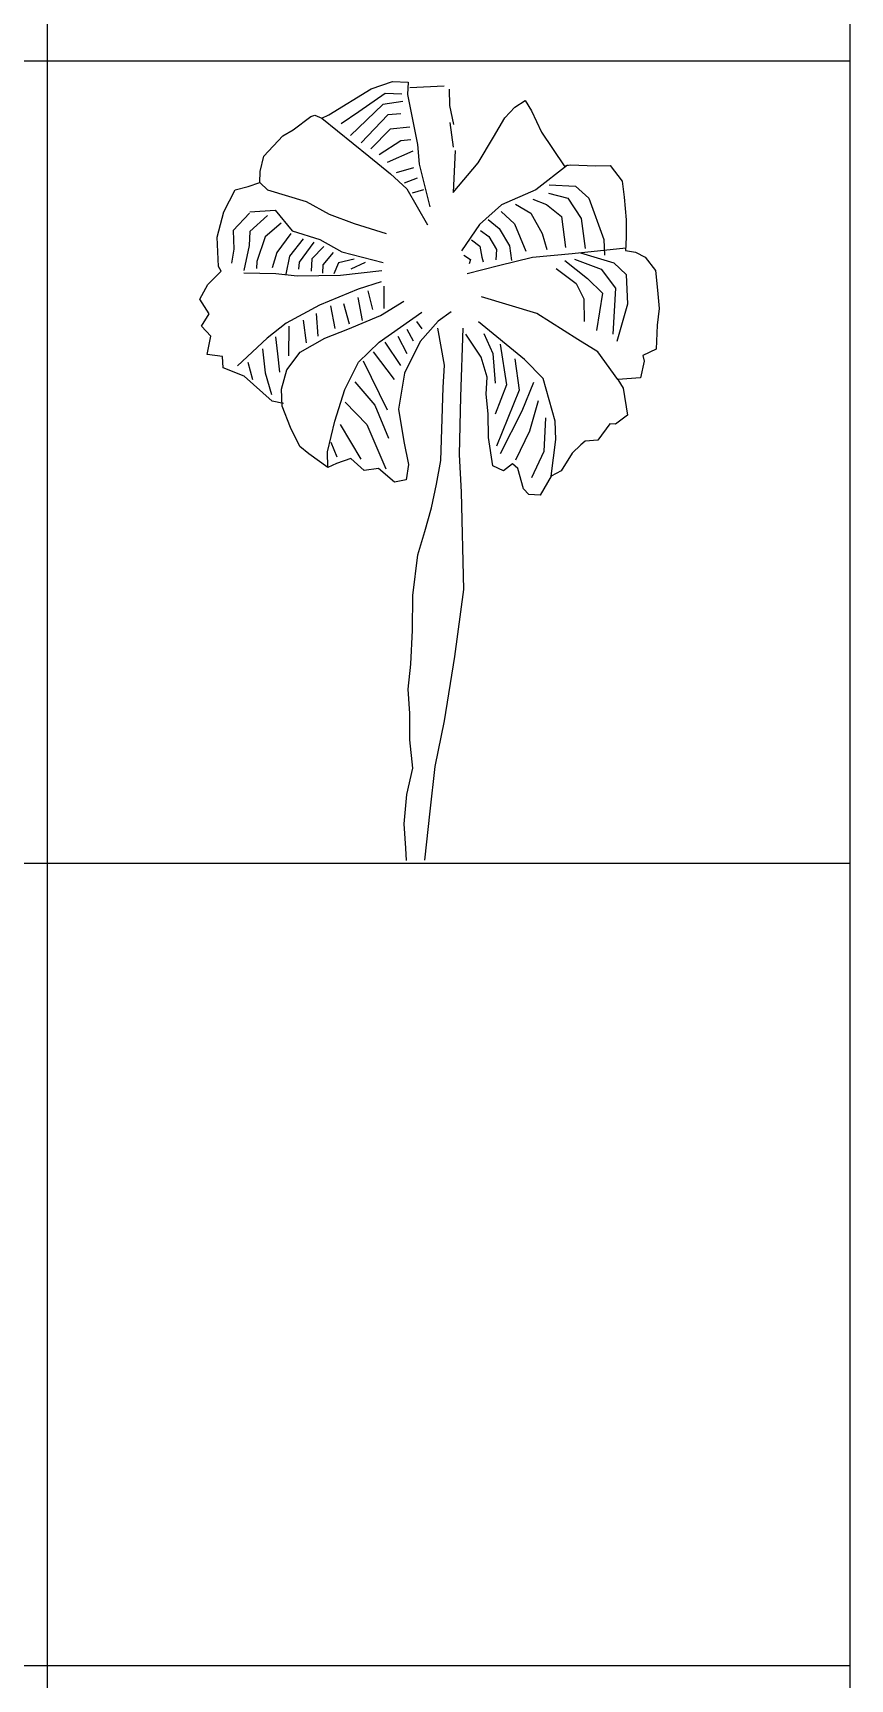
# Model space of a CAD drawing. Extents: x -72339 to 59654, y -38057 to 42097.
# Drawn here: x 53545 to 59654, y -6185 to 6126 of the extents above; entities that cross this region are included whole.
import ezdxf

# ---------------------------------------------------------------- set-up
doc = ezdxf.new("R2010")
doc.units = 0
doc.header["$MEASUREMENT"] = 0
doc.layers.get('0').update_dxf_attribs({"linetype": 'CONTINUOUS'})
doc.styles.get("Standard").update_dxf_attribs({"font": 'TXT', "bigfont": 'HZTXT'})

msp = doc.modelspace()

# ---------------------------------------------------------------- linework, layer by layer
for p, q in [((53654, -18083), (53654, 41917)), ((59654, -18083), (59654, 41917)), ((-346, 5917), (59654, 5917)), ((55758, 5514), (56074, 5708)), ((56177, 5673), (55981, 5536)), ((56074, 5708), (56233, 5763)), ((56303, 5667), (56177, 5673)), ((56233, 5763), (56350, 5757)), ((56350, 5757), (56345, 5665)), ((56345, 5665), (56419, 5292)), ((56362, 5718), (56618, 5731)), ((56656, 5705), (56660, 5583)), ((56161, 5590), (55918, 5359)), ((56309, 5612), (56161, 5590)), ((56660, 5583), (56688, 5441)), ((57072, 5490), (57148, 5570)), ((57148, 5570), (57225, 5620)), ((57225, 5620), (57272, 5543)), ((57272, 5543), (57348, 5383)), ((55491, 5402), (55622, 5500)), ((55622, 5500), (55652, 5511)), ((55652, 5511), (55705, 5487)), ((55705, 5487), (55758, 5514)), ((55705, 5487), (56057, 5205)), ((55981, 5536), (55850, 5447)), ((56199, 5513), (55999, 5304)), ((56295, 5520), (56199, 5513)), ((56362, 5421), (56215, 5407)), ((56661, 5456), (56686, 5272)), ((56989, 5347), (57072, 5490)), ((55271, 5203), (55413, 5355)), ((55413, 5355), (55491, 5402)), ((56215, 5407), (56072, 5258)), ((56294, 5319), (56133, 5213)), ((56370, 5327), (56294, 5319)), ((56874, 5154), (56989, 5347)), ((57348, 5383), (57516, 5131)), ((55244, 5090), (55271, 5203)), ((56057, 5205), (56219, 5071)), ((56386, 5242), (56193, 5156)), ((56419, 5292), (56433, 5144)), ((56702, 5247), (56686, 4933)), ((55240, 5006), (55244, 5090)), ((56219, 5071), (56339, 4959)), ((56389, 5116), (56261, 5080)), ((56433, 5144), (56512, 4825)), ((56686, 4933), (56874, 5154)), ((57541, 5136), (57305, 4952)), ((57516, 5131), (57567, 5140)), ((57567, 5140), (57747, 5131)), ((57747, 5131), (57861, 5135)), ((57861, 5135), (57951, 5016)), ((54973, 4788), (55057, 4952)), ((55057, 4952), (55154, 4977)), ((55154, 4977), (55240, 5006)), ((55300, 4949), (55240, 5006)), ((55590, 4862), (55300, 4949)), ((56418, 5039), (56320, 5002)), ((56339, 4959), (56494, 4690)), ((56465, 4953), (56380, 4927)), ((57305, 4952), (57048, 4839)), ((57400, 4927), (57545, 4889)), ((57403, 4990), (57601, 4980)), ((57601, 4980), (57702, 4890)), ((57951, 5016), (57966, 4898)), ((55762, 4769), (55590, 4862)), ((57048, 4839), (56884, 4692)), ((57153, 4846), (57267, 4777)), ((57281, 4882), (57384, 4843)), ((57384, 4843), (57497, 4754)), ((57545, 4889), (57643, 4737)), ((57702, 4890), (57812, 4582)), ((57966, 4898), (57979, 4729)), ((54922, 4599), (54973, 4788)), ((55165, 4779), (55041, 4647)), ((55166, 4788), (55355, 4799)), ((55299, 4760), (55167, 4641)), ((55401, 4704), (55282, 4602)), ((55355, 4799), (55483, 4646)), ((55948, 4697), (55762, 4769)), ((56187, 4622), (55948, 4697)), ((56884, 4692), (56748, 4497)), ((56949, 4730), (57030, 4663)), ((57045, 4789), (57146, 4699)), ((57146, 4699), (57231, 4494)), ((57267, 4777), (57352, 4626)), ((57497, 4754), (57527, 4521)), ((57643, 4737), (57674, 4514)), ((57979, 4729), (57981, 4603)), ((54932, 4379), (54922, 4599)), ((55041, 4647), (55046, 4509)), ((55167, 4641), (55162, 4536)), ((55282, 4602), (55219, 4416)), ((55473, 4625), (55369, 4483)), ((55564, 4587), (55464, 4457)), ((55483, 4646), (55689, 4581)), ((55646, 4562), (55534, 4412)), ((55689, 4581), (55853, 4489)), ((56824, 4578), (56885, 4532)), ((56891, 4649), (56952, 4604)), ((56952, 4604), (57010, 4505)), ((57030, 4663), (57107, 4533)), ((57352, 4626), (57388, 4507)), ((57812, 4582), (57818, 4464)), ((57981, 4603), (57978, 4540)), ((55046, 4509), (55029, 4404)), ((55162, 4536), (55122, 4349)), ((55369, 4483), (55333, 4368)), ((55464, 4457), (55436, 4321)), ((55631, 4437), (55626, 4344)), ((55720, 4528), (55631, 4437)), ((55790, 4483), (55713, 4391)), ((55946, 4433), (55828, 4406)), ((55853, 4489), (56164, 4410)), ((56767, 4463), (56817, 4431)), ((56885, 4532), (56902, 4448)), ((56902, 4448), (56912, 4414)), ((57010, 4505), (57006, 4430)), ((57025, 4387), (57280, 4449)), ((57107, 4533), (57123, 4424)), ((57280, 4449), (57576, 4476)), ((57576, 4476), (57977, 4519)), ((57594, 4433), (57792, 4360)), ((57639, 4482), (57887, 4407)), ((57978, 4540), (57976, 4498)), ((57976, 4498), (58050, 4485)), ((58050, 4485), (58121, 4449)), ((58121, 4449), (58200, 4349)), ((54853, 4245), (54951, 4345)), ((54951, 4345), (54932, 4379)), ((55361, 4324), (55121, 4328)), ((55219, 4416), (55216, 4365)), ((55519, 4307), (55361, 4324)), ((55844, 4312), (55519, 4307)), ((55534, 4412), (55531, 4358)), ((55713, 4391), (55710, 4328)), ((55828, 4406), (55794, 4324)), ((56152, 4347), (55844, 4312)), ((56029, 4408), (55921, 4359)), ((56790, 4327), (57025, 4387)), ((56817, 4431), (56806, 4398)), ((57456, 4365), (57606, 4253)), ((57522, 4425), (57692, 4290)), ((57792, 4360), (57899, 4217)), ((57887, 4407), (57979, 4318)), ((57979, 4318), (57989, 4098)), ((58200, 4349), (58213, 4201)), ((54793, 4134), (54853, 4245)), ((55977, 4209), (55686, 4089)), ((56148, 4264), (55977, 4209)), ((56048, 4197), (56083, 4057)), ((56167, 4233), (56168, 4064)), ((57606, 4253), (57663, 4136)), ((57692, 4290), (57804, 4180)), ((57899, 4217), (57881, 3873)), ((58213, 4201), (58227, 4065)), ((54863, 4025), (54793, 4134)), ((55686, 4089), (55439, 3954)), ((55769, 4085), (55803, 3915)), ((55866, 4101), (55910, 3951)), ((55974, 4146), (56007, 3976)), ((56144, 4012), (56318, 4120)), ((57313, 4027), (56899, 4153)), ((57663, 4136), (57667, 3967)), ((57804, 4180), (57757, 3900)), ((57989, 4098), (57911, 3817)), ((58227, 4065), (58212, 3940)), ((54804, 3932), (54863, 4025)), ((55439, 3954), (55295, 3844)), ((55566, 3978), (55587, 3809)), ((55661, 4027), (55674, 3858)), ((55899, 3910), (56144, 4012)), ((56134, 3814), (56452, 4038)), ((56454, 3912), (56415, 3968)), ((56574, 3969), (56440, 3819)), ((56671, 4039), (56574, 3969)), ((57220, 3684), (56877, 3965)), ((57618, 3832), (57313, 4027)), ((58212, 3940), (58203, 3760)), ((54875, 3857), (54804, 3932)), ((54847, 3720), (54875, 3857)), ((55295, 3844), (55074, 3636)), ((55358, 3853), (55373, 3726)), ((55458, 3932), (55456, 3710)), ((55542, 3739), (55727, 3844)), ((55727, 3844), (55899, 3910)), ((56274, 3858), (56340, 3728)), ((56440, 3819), (56323, 3582)), ((56340, 3909), (56387, 3822)), ((56621, 3642), (56572, 3918)), ((56744, 3405), (56761, 3917)), ((56897, 3700), (56780, 3874)), ((56915, 3879), (56982, 3729)), ((57769, 3740), (57618, 3832)), ((54961, 3705), (54847, 3720)), ((54968, 3621), (54961, 3705)), ((55261, 3762), (55282, 3584)), ((55373, 3726), (55387, 3588)), ((55442, 3606), (55542, 3739)), ((55979, 3663), (56134, 3814)), ((56088, 3741), (56246, 3535)), ((56176, 3812), (56293, 3638)), ((56940, 3551), (56897, 3700)), ((56982, 3729), (57001, 3506)), ((57037, 3798), (57084, 3493)), ((57918, 3534), (57769, 3740)), ((58203, 3760), (58104, 3714)), ((58104, 3714), (58114, 3672)), ((55124, 3559), (54968, 3621)), ((55151, 3663), (55186, 3535)), ((55282, 3584), (55328, 3422)), ((55402, 3461), (55442, 3606)), ((55876, 3458), (55979, 3663)), ((56013, 3673), (56192, 3307)), ((56323, 3582), (56277, 3311)), ((56612, 3474), (56621, 3642)), ((57148, 3688), (57179, 3455)), ((57360, 3542), (57220, 3684)), ((58114, 3672), (58087, 3547)), ((55334, 3371), (55124, 3559)), ((55407, 3334), (55402, 3461)), ((55801, 3221), (55876, 3458)), ((55951, 3517), (56101, 3341)), ((56594, 2929), (56612, 3474)), ((56934, 3425), (56940, 3551)), ((57084, 3493), (57001, 3275)), ((57179, 3455), (57010, 3034)), ((57287, 3512), (57201, 3298)), ((57449, 3222), (57360, 3542)), ((58087, 3547), (57918, 3534)), ((57918, 3534), (57957, 3469)), ((57957, 3469), (57989, 3267)), ((55417, 3355), (55334, 3371)), ((55471, 3175), (55407, 3334)), ((55880, 3364), (56040, 3197)), ((56101, 3341), (56203, 3096)), ((56734, 2973), (56744, 3405)), ((56947, 3277), (56934, 3425)), ((57322, 3375), (57256, 3148)), ((55747, 2993), (55801, 3221)), ((56277, 3311), (56318, 3069)), ((56950, 3100), (56947, 3277)), ((57201, 3298), (57037, 2979)), ((57378, 3247), (57365, 2995)), ((57454, 3084), (57449, 3222)), ((57859, 3201), (57769, 3080)), ((57901, 3199), (57859, 3201)), ((57989, 3267), (57901, 3199)), ((55539, 3033), (55471, 3175)), ((55842, 3198), (55997, 2938)), ((56040, 3197), (56182, 2866)), ((56982, 2888), (56950, 3100)), ((57256, 3148), (57152, 2931)), ((57419, 2812), (57454, 3084)), ((57769, 3080), (57673, 3073)), ((55608, 2979), (55539, 3033)), ((55750, 2876), (55608, 2979)), ((55750, 2876), (55747, 2993)), ((55772, 3064), (55817, 2956)), ((56318, 3069), (56352, 2899)), ((56750, 2690), (56734, 2973)), ((57365, 2995), (57271, 2799)), ((57575, 2984), (57493, 2850)), ((57641, 3044), (57575, 2984)), ((57673, 3073), (57641, 3044)), ((55815, 2905), (55750, 2876)), ((55922, 2942), (55815, 2905)), ((56022, 2853), (55922, 2942)), ((56128, 2869), (56022, 2853)), ((56249, 2766), (56128, 2869)), ((56352, 2899), (56334, 2783)), ((56563, 2750), (56594, 2929)), ((57064, 2851), (56982, 2888)), ((57130, 2902), (57064, 2851)), ((57170, 2867), (57130, 2902)), ((57213, 2717), (57170, 2867)), ((57493, 2850), (57419, 2812)), ((56334, 2783), (56249, 2766)), ((56525, 2575), (56563, 2750)), ((57253, 2673), (57213, 2717)), ((57419, 2812), (57337, 2669)), ((56767, 1963), (56750, 2690)), ((57337, 2669), (57253, 2673)), ((56474, 2398), (56525, 2575)), ((56423, 2223), (56474, 2398)), ((56386, 1919), (56423, 2223)), ((56382, 1658), (56386, 1919)), ((56699, 1462), (56767, 1963)), ((56369, 1406), (56382, 1658)), ((56351, 1218), (56369, 1406)), ((56621, 982), (56699, 1462)), ((56363, 1037), (56351, 1218)), ((56362, 839), (56363, 1037)), ((56553, 640), (56621, 982)), ((56384, 628), (56362, 839)), ((56341, 429), (56384, 628)), ((56515, 306), (56553, 640)), ((56321, 211), (56341, 429)), ((56475, -61), (56515, 306)), ((56333, 30), (56321, 211)), ((56337, -63), (56333, 30)), ((-346, -83), (59654, -83)), ((-346, -6083), (59654, -6083)), ((-346, -6083), (59654, -6083))]:
    msp.add_line(p, q)

# ---------------------------------------------------------------- texts
at = {"width": 0.8, "flags": 9}
for tag, s in [('YSIZE', '5826'), ('XSIZE', '3434')]:
    msp.add_attdef(tag, (56337, -63), s, height=0.5, dxfattribs=at)

doc.saveas('drawing.dxf')
